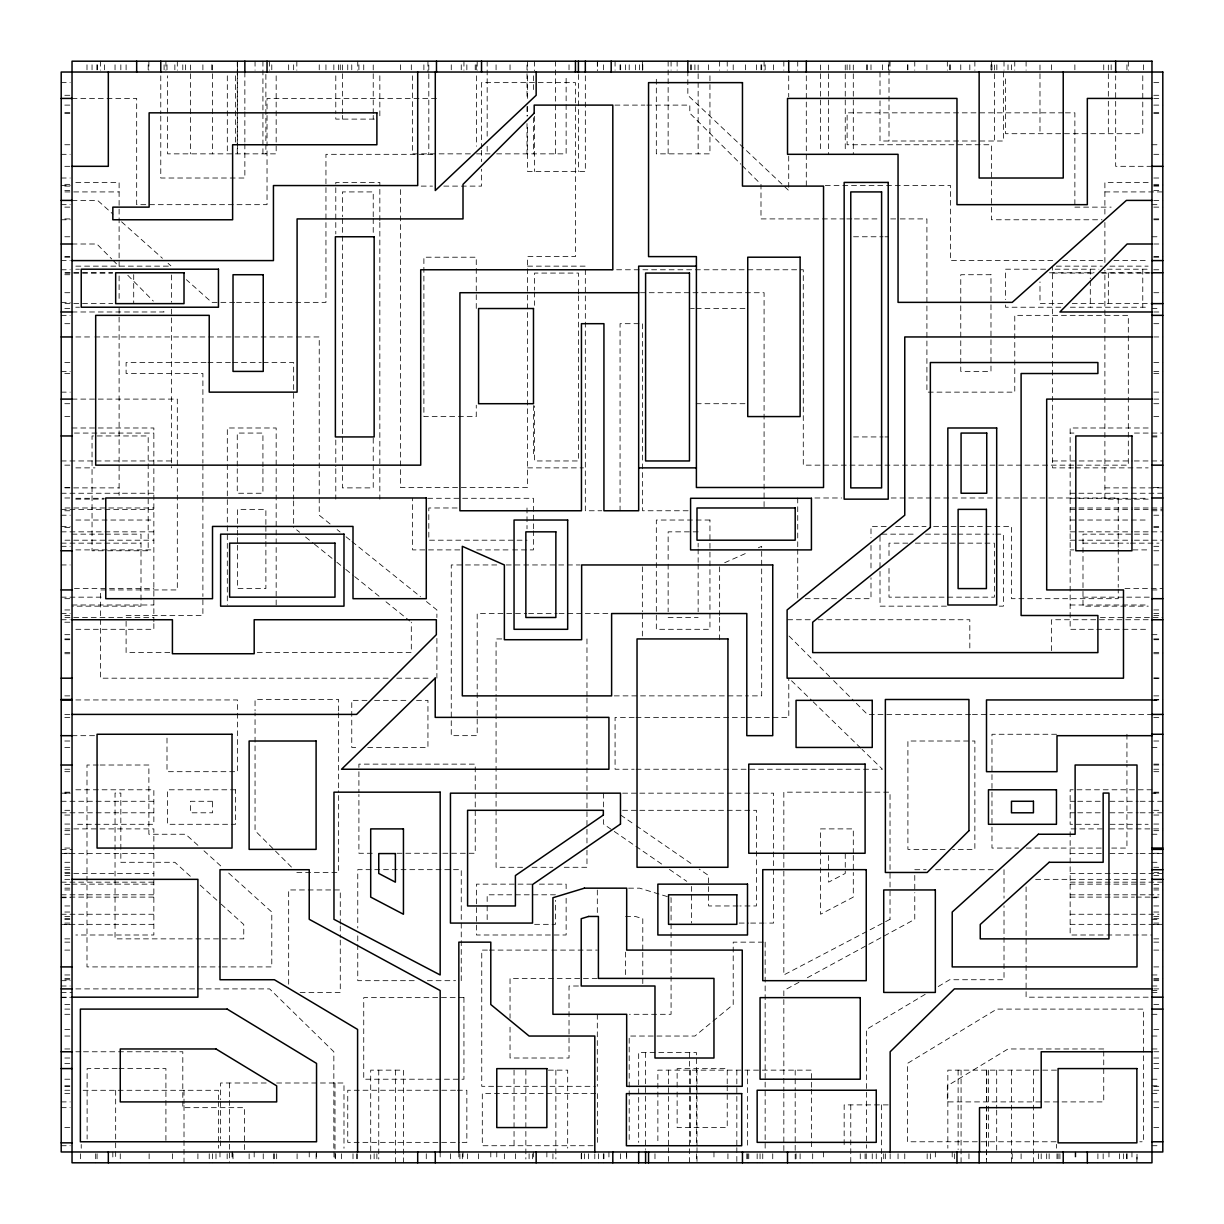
<?xml version="1.0" encoding="UTF-8"?>
<svg xmlns="http://www.w3.org/2000/svg" width="1224" height="1224" viewBox="0 0 1224 1224"><rect width="100%" height="100%" fill="white"/><g stroke="black" fill="none" stroke-linecap="round" stroke-linejoin="round"><path stroke-width="0.75" stroke-dasharray="5 3.75" d="M925.16 994.347L866.408 1029.43L866.408 1148.204M938.211 986.559L949.625 979.736L1004.017 979.736L1004.017 905.76M798.935 982.306L783.834 990.522L783.834 1091.196M807.335 977.746L914.772 919.316L914.772 892.602M724.684 562.719L748.231 552.284M758.329 547.801L761.68 546.317L761.68 695.875L750.343 695.875M61.2 82.635L70.227 82.635M1153.773 82.635L1159.189 82.635M64.811 95.288L70.227 95.288M1153.773 95.288L1159.189 95.288M72.032 98.425L136.675 98.425L136.675 204.668L267.031 204.668L267.031 147.752M436.478 98.425L267.031 98.425L267.031 113.603M1153.773 98.425L1159.189 98.425M64.811 105.111L70.227 105.111M614.922 105.111L644.88 105.111M646.746 105.111L689.816 105.111L689.816 113.174L740.841 164.215M1153.773 105.111L1162.8 105.111M64.811 112.838L72.032 112.838M1063.472 112.838L847.115 112.838L847.115 144.753L991.379 144.753L991.379 219.769L1102.028 219.769M1065.37 112.838L1074.871 112.838L1074.871 205.234M1153.773 112.838L1159.189 112.838M64.811 113.174L70.227 113.174M1153.773 113.174L1159.189 113.174M374.33 119.11L335.789 119.11L335.789 115.347M64.811 144.753L70.227 144.753M1151.968 144.753L1159.189 144.753M470.353 153.857L412.58 153.857L412.58 75.827M476.503 153.857L489.998 153.857M496.653 153.857L566.131 153.857L566.131 75.827M61.2 154.316L70.227 154.316M432.669 154.316L325.951 154.316L325.951 302.359L266.954 302.359M1153.773 154.316L1162.8 154.316M64.811 166.311L72.032 166.311M1151.968 166.311L1115.676 166.311L1115.676 75.796M61.2 178.016L70.227 178.016M1153.773 178.016L1159.189 178.016M75.796 182.422L119.11 182.422L119.11 266.388M1148.204 182.422L1104.889 182.422L1104.889 214.858M64.811 184.35L72.032 184.35M1153.773 184.35L1162.8 184.35M61.2 185.558L70.227 185.558M825.282 185.558L950.558 185.558L950.558 260.59L1055.073 260.59M1153.773 185.558L1162.8 185.558M64.811 186.109L70.227 186.109M421.209 186.109L432.516 186.109M443.822 186.109L481.537 186.109L481.537 169.187M1153.773 186.109L1159.189 186.109M64.811 190.516L70.227 190.516M1153.773 190.516L1159.189 190.516M64.933 191.923L119.11 191.923M1104.889 191.923L1162.8 191.923M72.032 200.399L97.599 200.399L113.098 214.246M1153.773 200.399L1162.8 200.399M61.2 204.668L70.227 204.668M1151.968 204.668L1159.189 204.668M64.811 207.131L72.032 207.131M1074.871 207.131L1111.162 207.131M1153.773 207.131L1162.8 207.131M64.811 218.912L70.227 218.912M844.897 218.912L760.991 218.912L760.991 184.35M846.809 218.912L852.531 218.912M854.429 218.912L879.23 218.912M890.674 218.912L898.294 218.912M900.206 218.912L926.905 218.912L926.905 392.139L1014.773 392.139L1014.773 315.348L1128.314 315.348L1128.314 465.151L803.281 465.151L803.281 269.77L611.189 269.77M1153.773 218.912L1159.189 218.912M61.2 219.769L70.227 219.769M1153.773 219.769L1159.189 219.769M64.811 236.768L72.032 236.768M853.556 236.768L883.085 236.768M884.937 236.768L888.624 236.768M1151.968 236.768L1159.189 236.768M72.032 244.004L96.88 244.004L111.675 258.952M1153.773 244.004L1162.8 244.004M64.811 256.612L70.227 256.612M1153.773 256.612L1162.8 256.612M64.811 257.208L72.032 257.208M1153.773 257.208L1159.189 257.208M61.2 260.59L70.227 260.59M1062.661 260.59L1106.374 260.59M1113.978 260.59L1148.173 260.59M75.857 266.143L171.482 266.143M527.605 266.143L585.332 266.143L585.332 510.76L601.78 510.76M1056.343 266.143L1102.243 266.143M1109.893 266.143L1148.143 266.143M75.766 269.203L79.499 269.203M1045.571 269.203L1005.547 269.203L1005.547 299.62M1055.103 269.203L1098.938 269.203M1107.108 269.203L1148.234 269.203M61.2 269.77L70.227 269.77M1153.773 269.77L1159.189 269.77M65.01 272.784L112.715 272.784M1049.473 272.784L1094.103 272.784M1100.743 272.784L1149.443 272.784M65.01 273.074L112.531 273.074M1052.518 273.074L1094.348 273.074M1101.952 273.074L1149.489 273.074M64.811 274.727L70.227 274.727M64.811 292.72L70.227 292.72M640.473 292.72L764.082 292.72L764.082 506.966M1153.773 292.72L1162.8 292.72M61.2 302.359L70.227 302.359M234.61 302.359L211.767 302.359L186.4 279.699M236.507 302.359L265.057 302.359M65.01 303.628L112.715 303.628M1062.769 303.628L1039.987 303.628L1039.987 281.857M1072.255 303.628L1149.443 303.628M75.766 307.224L79.499 307.224M1060.826 307.224L1005.547 307.224L1005.547 301.517M1070.342 307.224L1148.234 307.224M64.811 308.524L72.032 308.524M690.52 308.524L694.314 308.524M696.211 308.524L745.416 308.524M1151.968 308.524L1159.189 308.524M72.032 311.982L164.093 311.982L161.4 309.259M1153.773 311.982L1162.8 311.982M61.2 315.348L70.227 315.348M64.811 323.687L72.032 323.687M1153.773 323.687L1159.189 323.687M75.827 336.952L92.948 336.952M94.845 336.952L294.51 336.952M296.422 336.952L319.235 336.952L319.235 515.212L331.153 524.805M1153.773 336.952L1162.8 336.952M64.811 362.534L70.227 362.534M206.076 362.534L126.103 362.534L126.103 373.519L202.893 373.519L202.893 463.085M207.973 362.534L230.816 362.534M232.728 362.534L261.293 362.534M263.191 362.534L293.653 362.534L293.653 466.788M1153.773 362.534L1162.8 362.534M61.2 371.408L70.227 371.408M1153.773 371.408L1162.8 371.408M64.811 373.519L72.032 373.519M1153.773 373.519L1159.189 373.519M61.2 392.139L70.227 392.139M1153.773 392.139L1162.8 392.139M72.032 399.101L177.312 399.101L177.312 589.937L100.521 589.937L100.521 678.188L389.11 678.188M1153.773 399.101L1159.189 399.101M64.811 403.706L70.227 403.706M696.211 403.706L745.416 403.706M1153.773 403.706L1159.189 403.706M64.811 416.573L72.032 416.573M1153.773 416.573L1159.189 416.573M72.032 427.987L153.857 427.987L153.857 621.761M1148.173 427.987L1070.143 427.987L1070.143 629.304L1094.883 629.304M74.434 433.067L153.857 433.067M1070.143 433.067L1073.938 433.067M1134.434 433.067L1162.8 433.067M1151.968 435.958L1159.189 435.958M853.556 436.937L883.085 436.937M884.937 436.937L888.624 436.937M1151.968 436.937L1159.189 436.937M61.2 460.958L171.482 460.958M1052.518 460.958L1077.242 460.958M1079.14 460.958L1132.384 460.958M1134.281 460.958L1162.8 460.958M64.811 465.151L70.227 465.151M75.857 467.874L94.982 467.874M527.605 467.874L583.466 467.874M1073.555 467.874L1052.518 467.874L1052.518 266.143M1075.468 467.874L1148.143 467.874M64.811 487.489L70.227 487.489M1153.773 487.489L1162.8 487.489M64.933 487.886L119.11 487.886M1104.889 487.886L1162.8 487.886M61.2 493.241L153.857 493.241M1070.143 493.241L1162.8 493.241M64.811 497.984L70.227 497.984M814.893 497.984L841.607 497.984M891.21 497.984L1118.231 497.984L1118.231 547.388M75.827 498.29L104.377 498.29M427.681 498.29L533.419 498.29L533.419 528.875M1070.143 498.29L1148.173 498.29M75.796 499.147L104.04 499.147M1148.204 499.147L1104.889 499.147L1104.889 270.183M64.979 507.975L153.857 507.975M457.133 507.975L428.813 507.975L428.813 540.197L527.009 540.197M1070.143 507.975L1132.552 507.975M1134.434 507.975L1162.8 507.975M61.2 509.368L153.857 509.368M1070.143 509.368L1132.552 509.368M1134.434 509.368L1162.8 509.368M64.811 510.76L70.227 510.76M688.133 510.76L642.554 510.76L642.554 323.687L620.063 323.687L620.063 510.76M1151.968 510.76L1162.8 510.76M61.2 515.212L70.227 515.212M1153.773 515.212L1162.8 515.212M75.827 520.032L153.857 520.032M1070.143 520.032L1148.173 520.032M61.2 526.427L70.227 526.427M886.176 526.427L870.998 526.427L870.998 537.841M895.677 526.427L926.048 526.427M933.652 526.427L1011.483 526.427L1011.483 598.689L1118.231 598.689L1118.231 589.188M1153.773 526.427L1159.189 526.427M64.811 527.452L70.227 527.452M1153.773 527.452L1159.189 527.452M61.2 531.843L153.857 531.843M698.139 531.843L668.136 531.843L668.136 562.29M1070.143 531.843L1132.552 531.843M1134.434 531.843L1162.8 531.843M72.032 534.154L103.719 534.154M105.585 534.154L141.005 534.154L141.005 606.155L72.032 606.155M881.907 534.154L916.072 534.154M925.558 534.154L955.929 534.154M957.826 534.154L993.888 534.154M995.785 534.154L1003.374 534.154L1003.374 606.155L997.682 606.155M1148.25 534.154L1082.995 534.154L1082.995 606.155L1148.25 606.155M64.979 540.197L153.857 540.197M1070.143 540.197L1132.552 540.197M1134.434 540.197L1162.8 540.197M61.2 543.15L141.005 543.15M907.826 543.15L889.006 543.15L889.006 556.186M915.353 543.15L983.086 543.15M984.968 543.15L994.378 543.15L994.378 597.159L889.006 597.159L889.006 565.503M1082.995 543.15L1128.589 543.15M1130.502 543.15L1159.006 543.15M61.2 546.317L70.227 546.317M1153.773 546.317L1159.189 546.317M75.827 549.897L153.857 549.897M459.78 549.897L412.58 549.897L412.58 498.29M476.779 549.897L510.76 549.897M512.657 549.897L533.419 549.897L533.419 530.788M1070.143 549.897L1073.953 549.897M1132.95 549.897L1148.173 549.897M103.26 550.769L92.045 550.769L92.045 435.958L148.18 435.958L148.18 550.769L105.142 550.769M1153.773 550.769L1159.189 550.769M61.2 564.952L70.227 564.952M496.745 564.952L451.258 564.952L451.258 735.655L477.192 735.655L477.192 613.545L526.702 613.545M506.231 564.952L580.161 564.952M1153.773 564.952L1159.189 564.952M74.434 588.576L153.857 588.576M1124.978 588.576L1162.8 588.576M1151.968 589.937L1159.189 589.937M61.2 597.159L104.912 597.159M1082.995 597.159L1149.504 597.159M64.811 598.689L70.227 598.689M805.239 598.689L837.185 598.689M846.58 598.689L870.998 598.689L870.998 577.774M72.032 604.993L153.857 604.993M1070.143 604.993L1148.173 604.993M946.427 606.155L880.01 606.155L880.01 534.154M64.811 609.95L70.227 609.95M1153.773 609.95L1159.189 609.95M61.2 613.545L70.227 613.545M528.6 613.545L557.165 613.545M559.062 613.545L608.573 613.545M1153.773 613.545L1162.8 613.545M64.811 615.504L72.032 615.504M126.103 615.504L202.893 615.504L202.893 598.368M1153.773 615.504L1159.189 615.504M64.979 617.493L153.857 617.493M668.136 617.493L698.139 617.493M1100.407 617.493L1124.978 617.493M1126.876 617.493L1162.8 617.493M61.2 619.742L70.227 619.742M787.659 619.742L810.426 619.742M818.03 619.742L969.821 619.742L969.821 649.959M1148.188 619.742L1051.584 619.742L1051.584 653.738M64.811 622.205L70.227 622.205M75.827 629.304L153.857 629.304L153.857 623.643M1096.796 629.304L1148.173 629.304M64.811 634.675L70.227 634.675M1151.968 634.675L1159.189 634.675M64.811 638.928L72.032 638.928M501.763 638.928L496.072 638.928L496.072 696.012M1153.773 638.928L1159.189 638.928M64.811 639.724L70.227 639.724M1153.773 639.724L1159.189 639.724M64.811 652.606L72.032 652.606M169.83 652.606L126.103 652.606L126.103 619.222M257.3 652.606L411.31 652.606L411.31 622.205M1153.773 652.606L1162.8 652.606M64.811 653.738L72.032 653.738M1153.773 653.738L1162.8 653.738M396.76 678.188L431.154 678.188M64.811 695.875L70.227 695.875M614.28 695.875L748.461 695.875M1153.773 695.875L1159.189 695.875M1153.773 699.501L1162.8 699.501M75.827 699.944L237.502 699.944L237.502 771.686L167 771.686L167 735.685M1153.773 699.944L1159.189 699.944M367.001 700.357L351.762 700.357L351.762 747.436L359.382 747.436M374.62 700.357L408.892 700.357M416.512 700.357L427.941 700.357L427.941 747.436L367.001 747.436M1151.968 700.357L1159.189 700.357M64.811 714.403L72.032 714.403M970.525 714.403L867.403 714.403L855.239 702.239M972.437 714.403L1151.968 714.403M64.811 717.371L70.227 717.371M634.17 717.371L615.075 717.371L615.075 769.238L634.17 769.238M636.067 717.371L744.881 717.371M746.793 717.371L788.791 717.371L788.791 678.096M1153.773 717.371L1159.189 717.371M1056.603 734.262L991.976 734.262L991.976 848.064L1018.597 848.064M72.032 735.685L94.814 735.685M64.811 741.01L70.227 741.01M1153.773 741.01L1159.189 741.01M64.811 747.436L70.227 747.436M1151.968 747.436L1159.189 747.436M1153.773 764.128L1162.8 764.128M98.241 765.015L86.996 765.015L86.996 966.914L199.405 966.914M100.123 765.015L148.884 765.015L148.884 834.248L185.635 834.248L198.349 845.723M1153.773 765.015L1162.8 765.015M64.811 769.238L72.032 769.238M636.082 769.238L882.458 769.238L862.094 749.425M1153.773 769.238L1159.189 769.238M64.811 771.686L70.227 771.686M1153.773 771.686L1159.189 771.686M75.827 789.786L153.857 789.786L153.857 824.288L75.827 824.288M1151.968 789.786L1070.143 789.786L1070.143 824.288L1102.503 824.288M64.811 792.173L72.032 792.173M1153.773 792.173L1159.189 792.173M64.811 793.06L72.032 793.06M1153.773 793.06L1159.189 793.06L1151.968 793.167M61.2 793.167L70.227 793.167M622.634 793.167L637.918 793.167M639.815 793.167L773.553 793.167L773.553 923.08L765.903 923.08M61.2 801.276L153.857 801.276M1070.143 801.276L1075.82 801.276M1077.717 801.276L1102.289 801.276M1109.862 801.276L1138.213 801.276M1140.11 801.276L1162.8 801.276M64.811 810.303L70.227 810.303M622.572 810.303L637.872 810.303M639.785 810.303L756.417 810.303L756.417 905.959L739.862 905.959M1153.773 810.303L1162.8 810.303M61.2 812.797L153.857 812.797M1070.143 812.797L1075.82 812.797M1077.717 812.797L1102.289 812.797M1109.862 812.797L1138.213 812.797M1140.11 812.797L1162.8 812.797M64.811 815.046L70.227 815.046M1153.773 815.046L1159.189 815.046M64.811 824.058L72.032 824.058M1153.773 824.058L1159.189 824.058M1110.107 824.288L1148.173 824.288M64.979 828.893L153.857 828.893L153.857 934.998L75.827 934.998M1102.289 828.893L1070.143 828.893L1070.143 934.998L1151.968 934.998M1109.862 828.893L1162.8 828.893M64.811 830.668L70.227 830.668M1153.773 830.668L1162.8 830.668M64.811 834.248L70.227 834.248M1151.968 834.248L1159.189 834.248M64.811 848.064L70.227 848.064M1026.186 848.064L1102.227 848.064M1111.729 848.064L1126.937 848.064L1126.937 764.602M61.2 849.38L72.032 849.38M945.112 849.38L907.902 849.38L907.902 741.01L974.87 741.01L974.87 849.38L952.547 849.38M64.811 853.266L70.227 853.266M372.264 853.266L358.907 853.266L358.907 794.468M397.05 853.266L440.915 853.266M442.813 853.266L475.233 853.266L475.233 764.128L358.907 764.128L358.907 769.819M1153.773 853.266L1162.8 853.266M61.2 853.572L153.857 853.572M1070.143 853.572L1102.289 853.572M1109.862 853.572L1138.213 853.572M1140.11 853.572L1162.8 853.572M64.811 862.293L72.032 862.293M1151.968 862.293L1159.189 862.293M64.811 867.281L72.032 867.281M522.587 867.281L496.072 867.281L496.072 697.925M532.058 867.281L552.881 867.281M564.249 867.281L586.969 867.281L586.969 850.16M1153.773 867.281L1159.189 867.281M64.811 869.713L72.032 869.713M914.772 869.713L926.155 869.713M935.656 869.713L994.515 869.713M64.811 872.467L70.227 872.467M296.835 872.467L338.635 872.467L338.635 790.735M1153.773 872.467L1162.8 872.467M64.979 873.446L153.857 873.446M1070.143 873.446L1138.213 873.446M1140.11 873.446L1162.8 873.446M64.811 875.558L70.227 875.558M1153.773 875.558L1159.189 875.558M64.811 879.352L72.032 879.352M1035.626 879.352L1148.158 879.352M61.2 882.167L153.857 882.167M1070.143 882.167L1138.213 882.167M1140.11 882.167L1162.8 882.167M72.032 884.141L153.857 884.141M531.797 884.141L476.503 884.141L476.503 934.998L566.131 934.998L566.131 897.314M539.432 884.141L566.131 884.141L566.131 889.787M1070.143 884.141L1148.173 884.141M64.811 884.569L72.032 884.569M1153.773 884.569L1162.8 884.569M64.811 888.165L70.227 888.165M628.57 888.165L639.601 888.165L671.073 897.727L671.073 1014.298L629.473 1014.298M1153.773 888.165L1159.189 888.165M64.811 889.955L70.227 889.955M1153.773 889.955L1162.8 889.955M61.2 894.805L153.857 894.805M555.466 894.805L487.167 894.805L487.167 904.031M1070.143 894.805L1159.021 894.805M61.2 897.1L153.857 897.1M1070.143 897.1L1134.434 897.1M1136.331 897.1L1159.021 897.1M61.2 897.727L70.227 897.727M1151.968 897.727L1159.189 897.727M64.811 905.959L70.227 905.959M738.026 905.959L708.604 905.959L708.604 875.558L699.179 869.071M1153.773 905.959L1159.189 905.959M64.811 912.033L70.227 912.033M1153.773 912.033L1159.189 912.033M61.2 914.251L153.857 914.251M1070.143 914.251L1138.213 914.251M1140.11 914.251L1159.021 914.251M64.811 916.455L72.032 916.455M625.602 916.455L635.394 916.455L642.784 918.704L642.784 950.482M1153.773 916.455L1159.189 916.455M64.811 918.704L70.227 918.704M1153.773 918.704L1159.189 918.704M64.811 919.316L70.227 919.316M1151.968 919.316L1159.189 919.316M64.811 923.08L70.227 923.08M739.189 923.08L748.736 923.08M750.633 923.08L764.006 923.08M1153.773 923.08L1159.189 923.08M61.2 924.334L153.857 924.334M534.597 924.334L555.466 924.334L555.466 900.329M1070.143 924.334L1162.8 924.334M64.811 924.487L70.227 924.487M1153.773 924.487L1159.189 924.487M64.811 938.869L72.032 938.869M1153.773 938.869L1159.189 938.869M64.811 942.143L72.032 942.143M763.286 942.143L733.207 942.143L733.207 1004.521L694.911 1036.04L629.197 1036.04L629.197 1142.466M1153.773 942.143L1159.189 942.143M64.811 950.099L72.032 950.099M487.427 950.099L481.751 950.099L481.751 1086.315L548.046 1086.315M489.325 950.099L549.943 950.099M551.84 950.099L597.312 950.099M1153.773 950.099L1162.8 950.099M201.302 966.914L220.351 966.914M222.263 966.914L271.789 966.914L271.789 912.033L228.016 872.498M1153.773 966.914L1162.8 966.914M64.811 974.962L72.032 974.962M1151.968 974.962L1159.189 974.962M64.811 978.389L70.227 978.389M597.19 978.389L510.041 978.389L510.041 1018.2M1153.773 978.389L1162.8 978.389M64.811 979.736L70.227 979.736M1153.773 979.736L1159.189 979.736M61.2 980.684L70.227 980.684M414.202 980.684L357.76 980.684L357.76 935.534M427.375 980.684L455.603 980.684M1153.773 980.684L1159.189 980.684M61.2 986.009L70.227 986.009M578.478 986.009L569.022 986.009L569.022 1058.01L510.041 1058.01L510.041 1025.789M1151.968 986.009L1159.189 986.009M75.842 988.9L195.58 988.9M197.477 988.9L269.617 988.9L333.846 1051.768L333.846 1148.188M1153.773 988.9L1159.189 988.9M1151.968 990.522L1159.189 990.522M61.2 992.434L72.032 992.434M300.14 992.434L340.272 992.434L340.272 939.298M1151.968 992.434L1159.189 992.434M61.2 997.178L70.227 997.178M1148.158 997.178L1026.094 997.178L1026.094 886.956M61.2 997.636L70.227 997.636M64.811 1004.521L70.227 1004.521M1153.773 1004.521L1159.189 1004.521M64.811 1009.096L70.227 1009.096M64.811 1014.298L70.227 1014.298M1151.968 1014.298L1159.189 1014.298M64.811 1029.43L70.227 1029.43M1153.773 1029.43L1159.189 1029.43M64.811 1036.04L72.032 1036.04M1151.968 1036.04L1159.189 1036.04M64.811 1048.968L70.227 1048.968M1103.742 1048.968L1008.01 1048.968L947.33 1085.841L947.33 1101.906L1103.742 1101.906L1103.742 1050.865M1151.968 1048.968L1159.189 1048.968M75.842 1051.768L81.58 1051.768M83.492 1051.768L182.804 1051.768L182.804 1107.659L244.494 1107.659L244.494 1142.742M1153.773 1051.768L1159.189 1051.768M64.811 1058.01L70.227 1058.01M1153.773 1058.01L1159.189 1058.01M64.811 1063.411L70.227 1063.411M1153.773 1063.411L1159.189 1063.411M117.137 1068.583L87.118 1068.583L87.118 1139.039M119.003 1068.583L165.913 1068.583L165.913 1142.849M1153.773 1068.583L1159.189 1068.644M548.367 1070.143L567.676 1070.143L567.676 1148.173M1056.45 1070.143L947.835 1070.143L947.835 1148.173M64.811 1079.216L70.227 1079.216M1151.968 1079.216L1159.189 1079.216M266.174 1082.995L220.626 1082.995L220.626 1099.764M276.67 1082.995L343.99 1082.995L343.99 1148.25M64.811 1085.841L70.227 1085.841M1151.968 1085.841L1159.189 1085.841M64.811 1086.315L70.227 1086.315M549.943 1086.315L595.415 1086.315M1153.773 1086.315L1159.189 1086.315M64.811 1090.247L70.227 1090.247M83.14 1090.293L218.453 1090.293L218.453 1099.642M455.512 1090.247L347.754 1090.247L347.754 1142.359L459.291 1142.359M457.394 1090.247L466.849 1090.247L466.849 1142.359L461.173 1142.359M1153.773 1090.247L1159.189 1090.247M64.811 1093.613L70.227 1093.613M595.721 1093.613L482.302 1093.613L482.302 1145.725L595.721 1145.725M1151.968 1093.613L1159.189 1093.613M61.2 1101.906L70.227 1101.906M1153.773 1101.906L1159.189 1101.906M888.211 1104.889L844.162 1104.889L844.162 1148.204M61.2 1107.659L70.227 1107.659M1153.773 1107.659L1159.189 1107.659M64.811 1127.564L70.227 1127.564M1153.773 1127.564L1159.189 1127.564M1056.021 1141.778L907.458 1141.778L907.458 1063.411L996.841 1009.096L1143.629 1009.096L1143.629 1141.778L1139.819 1141.778M61.2 1145.725L70.227 1145.725M1151.968 1145.725L1159.189 1145.725M620.66 815.046L634.797 824.777M636.358 825.848L692.891 864.756M661.633 864.037L603.524 824.058L603.524 818.596M669.482 869.438L686.756 881.326M337.105 529.594L340.088 531.996M346.04 536.801L350.508 540.396M351.992 541.589L420.505 596.761M426.457 601.565L436.892 609.95L436.892 617.539M296.636 529.854L299.62 532.256M305.572 537.045L313.023 543.043M314.507 544.236L335.361 561.036M336.845 562.229L344.296 568.227M345.78 569.435L353.231 575.433M354.715 576.626L380.037 597.021M385.988 601.81L409.826 620.996M121.559 221.789L162.44 258.295M168.07 263.328L170.886 265.853M203.995 850.833L222.37 867.403M190.332 876.262L174.864 862.293L120.839 862.293L120.839 851.062M200.17 885.136L219.846 902.914M221.253 904.184L243.76 924.487L243.76 938.869L115.041 938.869L115.041 878.266M791.515 680.743L811.864 700.556M813.226 701.872L860.732 748.109M742.188 165.546L759.645 183.003M789.021 636.021L832.259 679.274M833.605 680.62L853.878 700.893M291.45 867.066L255.051 830.668L255.051 712.796M113.021 260.314L118.391 265.761M127.801 275.278L153.337 301.104M1143.629 64.811L1143.629 72.032M1142.772 75.766L1142.772 133.707L1005.547 133.707L1005.547 75.766M1142.772 269.203L1142.772 307.224M1137.004 1159.189L1137.004 1153.773L1136.882 1162.8M1131.955 1151.968L1131.955 1159.189M1128.314 61.2L1128.314 70.227M1127.12 1153.773L1127.12 1159.189M1126.937 64.811L1126.937 72.032M1126.937 734.262L1126.937 762.705M1126.401 1153.773L1126.401 1159.189M1123.479 1153.773L1123.479 1159.189M1119.547 1153.773L1119.547 1159.189M1118.231 549.285L1118.231 587.291M1111.162 64.811L1111.162 70.227M1108.959 1151.968L1108.959 1159.189M1108.332 65.01L1108.332 99.358M1108.332 101.271L1108.332 133.707M1108.332 272.784L1108.332 303.628M1104.889 222.477L1104.889 262.563M1103.742 64.811L1103.742 70.227M1103.161 1153.773L1103.161 1159.189M1097.897 1153.773L1097.897 1162.8M1090.293 269.203L1090.293 278.705M1090.293 280.602L1090.293 307.224M1075.82 1151.968L1075.82 1159.189M1075.116 1151.968L1075.116 1159.189M1074.871 64.811L1074.871 72.032M1059.908 1153.773L1059.908 1162.8M1058.087 1153.773L1058.087 1162.8M1057.001 1153.773L1057.001 1162.8M1056.45 1144.364L1056.45 1148.173M1051.584 64.811L1051.584 70.227M1049.136 1153.773L1049.136 1159.189M1046.688 1153.773L1046.688 1159.189M1041.196 1153.773L1041.196 1159.189M1039.987 65.01L1039.987 133.707M1038.365 1153.773L1038.365 1159.189M1033.438 1070.143L1033.438 1162.8M1026.094 61.2L1026.094 70.227M1021.107 1153.773L1021.107 1159.189M1014.773 61.2L1014.773 70.227M1012.233 1153.773L1012.233 1159.189M1011.483 64.811L1011.483 70.227M1011.468 1070.143L1011.468 1162.8M1008.01 64.811L1008.01 70.227M1004.017 61.2L1004.017 70.227M1004.017 869.713L1004.017 898.171M1003.374 72.032L1003.374 141.005L880.01 141.005L880.01 98.134M996.841 64.811L996.841 72.032M996.688 1070.143L996.688 1108.21M996.688 1110.107L996.688 1151.968M994.378 64.994L994.378 141.005M991.976 64.811L991.976 70.227M991.379 61.2L991.379 70.227M990.981 64.811L990.981 70.227M988.472 1070.143L988.472 1104.4M988.472 1106.297L988.472 1148.173M986.743 1070.143L986.743 1104.186M986.743 1106.068L986.498 1162.8M986.406 1070.143L986.406 1104.186M986.406 1106.068L986.406 1159.021M974.87 61.2L974.87 70.227M969.821 64.811L969.821 72.032M968.949 1153.773L968.949 1162.8M961.069 1070.143L961.069 1162.8M960.764 64.811L960.764 70.227M958.117 1070.143L958.117 1149.566M954.383 1153.773L954.383 1159.189M952.211 1151.968L952.211 1159.189M950.558 64.811L950.558 70.227M949.625 64.811L949.625 70.227M947.33 61.2L947.33 70.227M935.335 1151.968L935.335 1159.189M930.347 1153.773L930.347 1159.189M927.165 1153.773L927.165 1159.189M926.905 64.811L926.905 70.227M914.772 61.2L914.772 70.227M914.772 875.435L914.772 890.705M907.902 64.811L907.902 70.227M907.458 64.811L907.458 70.227M904.766 1153.773L904.766 1162.8M898.049 1153.773L898.049 1159.189M890.154 1153.773L890.154 1159.189M890.032 61.2L890.032 70.227M889.006 61.2L889.006 141.005M888.624 64.811L888.624 72.032M885.365 1153.773L885.365 1159.189M883.728 1153.773L883.728 1159.189M882.458 64.811L882.458 70.227M881.601 1104.889L881.601 1162.8M880.01 72.032L880.01 96.268M876.246 1153.773L876.246 1162.8M872.238 1153.773L872.238 1162.8M870.998 64.811L870.998 70.227M870.998 545.445L870.998 570.17M867.403 64.811L867.403 70.227M866.408 64.811L866.408 72.032M866.24 1153.773L866.24 1162.8M865.093 1153.773L865.093 1159.189M860.258 1153.773L860.258 1162.8M853.296 64.979L853.296 153.857M853.296 853.526L853.296 828.893L820.554 828.893L820.554 914.251L853.296 897.1L853.296 872.467M853.296 855.423L853.296 870.57M850.772 1104.889L850.772 1162.8M849.854 64.811L849.854 70.227M847.115 64.811L847.115 72.032M845.249 64.979L845.249 151.96M845.249 853.572L845.249 873.446L828.617 882.167L828.617 872.636M828.617 64.979L828.617 153.857M828.617 855.484L828.617 870.723M823.538 1151.968L823.538 1159.189M820.554 64.979L820.554 151.96M812.69 1153.773L812.69 1162.8M811.42 1087.279L811.42 1070.143L657.869 1070.143L657.869 1142.466M811.42 1089.176L811.42 1148.173M806.295 75.811L806.295 185.558M800.114 1153.773L800.114 1162.8M797.727 61.2L797.727 70.227M797.727 497.984L797.727 547.388M797.727 549.285L797.727 598.689M796.059 1153.773L796.059 1159.189M795.187 1070.143L795.187 1090.951M795.187 1092.833L795.187 1162.8M788.715 75.842L788.715 96.864M788.715 156.121L788.715 190.516L687.842 95.288L687.842 72.032M783.834 61.2L783.834 70.227M783.834 1093.093L783.834 1151.968M773.553 64.811L773.553 70.227M772.742 1153.773L772.742 1159.189M765.153 64.811L765.153 72.032M765.153 942.143L765.153 1148.158M764.082 61.2L764.082 70.227M762.751 1153.773L762.751 1162.8M761.68 64.811L761.68 70.227M760.991 64.811L760.991 72.032M760.058 1153.773L760.058 1162.8M757.151 1153.773L757.151 1162.8M756.417 64.811L756.417 72.032M748.767 1153.773L748.767 1162.8M747.742 1153.773L747.742 1162.8M747.497 1070.143L747.497 1148.173M746.808 1153.773L746.808 1159.189M745.416 64.811L745.416 70.227M736.833 1070.143L736.833 1145.786M736.833 1147.668L736.833 1162.8M733.207 64.811L733.207 72.032M727.928 1153.773L727.928 1159.189M727.224 61.2L727.224 70.227M727.224 1083.852L727.224 1068.644L677.132 1068.644L677.132 1087.646M727.224 1085.749L727.224 1127.564L677.132 1127.564L677.132 1089.544M719.636 61.2L719.636 70.227M719.636 566.819L719.636 615.427M719.636 617.294L719.636 639.724M713.959 1151.968L713.959 1159.189M709.951 75.827L709.951 153.857L656.324 153.857L656.324 75.827M708.604 64.811L708.604 70.227M698.139 64.979L698.139 153.857M698.139 543.272L698.139 547.067M698.139 548.979L698.139 562.29M698.139 564.203L698.139 611.786M696.991 1070.143L696.991 1145.786M696.991 1147.668L696.991 1162.8M696.395 1142.405L696.395 1052.518L638.668 1052.518L638.668 1142.405M696.395 1153.773L696.395 1159.189M694.911 64.811L694.911 70.227M691.468 64.811L691.468 72.032M691.468 886.406L691.468 923.08M690.52 64.811L690.52 70.227M690.581 1070.143L690.581 1142.466M689.464 1052.518L689.464 1094.348M689.464 1096.26L689.464 1162.8M677.132 61.2L677.132 70.227M671.073 61.2L671.073 70.227M668.534 1070.143L668.534 1145.786M668.534 1147.668L668.534 1162.8M668.136 61.2L668.136 153.857M668.136 564.203L668.136 611.786M654.978 1153.773L654.978 1159.189M645.599 1052.518L645.599 1094.348M645.599 1096.26L645.599 1149.489M642.784 64.811L642.784 70.227M642.784 952.364L642.784 986.009M642.554 64.811L642.554 72.032M642.355 61.2L642.355 70.227M642.355 566.819L642.355 611.679M642.355 613.561L642.355 635.99M639.601 64.811L639.601 70.227M635.394 64.811L635.394 70.227M629.197 64.811L629.197 70.227M626.688 1153.773L626.688 1159.189M626.397 1151.968L626.397 1159.189M625.602 64.811L625.602 70.227M625.602 952.119L625.602 976.523M620.66 64.811L620.66 70.227M620.476 1153.773L620.476 1159.189M620.063 64.811L620.063 72.032M615.075 61.2L615.075 70.227M608.925 1151.968L608.925 1159.189M603.937 1153.773L603.937 1159.189M603.524 64.811L603.524 72.032M603.524 793.167L603.524 807.702M603.34 1153.773L603.34 1162.8M598.398 1153.773L598.398 1162.8M597.603 61.2L597.603 70.227M597.603 1093.613L597.603 1145.725M597.312 61.2L597.312 70.227M597.312 890.047L597.312 912.569M597.312 1014.298L597.312 1086.315M594.803 1153.773L594.803 1159.189M588.606 1153.773L588.606 1159.189M586.969 638.928L586.969 696.012M586.969 697.925L586.969 827.317M586.969 829.229L586.969 848.247M585.332 75.857L585.332 171.482L527.605 171.482L527.605 123.67M584.399 1153.773L584.399 1159.189M581.645 1153.773L581.645 1159.189M581.446 1153.773L581.446 1159.189M581.216 1153.773L581.216 1162.8M578.401 74.511L578.401 171.482M578.401 293.944L578.401 273.074L534.536 273.074L534.536 290.149M578.401 295.841L578.401 460.958L534.536 460.958L534.536 405.909M569.022 64.811L569.022 72.032M555.864 1070.143L555.864 1159.021M555.466 61.2L555.466 153.857M552.927 1153.773L552.927 1162.8M546.868 1151.968L546.868 1159.189M534.536 61.2L534.536 70.701M534.536 116.341L534.536 171.482M534.536 292.046L534.536 305.327M533.419 75.827L533.419 92.963M533.419 117.703L533.419 153.857M533.48 405.557L533.48 453.798M533.48 1151.968L533.48 1159.189M532.532 1153.773L532.532 1162.8M529.089 1153.773L529.089 1159.189M527.605 61.2L527.605 70.227M527.605 75.857L527.605 98.807M527.605 106.457L527.605 116.02M527.009 64.979L527.009 99.022M527.009 106.58L527.009 116.035M527.009 123.593L527.009 153.857M527.009 507.975L527.009 528.829M525.861 1070.143L525.861 1159.021M515.396 1153.773L515.396 1159.189M514.049 1070.143L514.049 1148.173M510.041 64.811L510.041 72.032M504.364 1153.773L504.364 1159.189M496.776 1151.968L496.776 1159.189M496.072 64.811L496.072 72.032M490.793 1151.968L490.793 1159.189M487.167 61.2L487.167 136.828M487.167 146.283L487.167 153.857M487.167 905.867L487.167 920.647M481.537 148.487L481.537 82.635L575.448 82.635L575.448 256.612L527.605 256.612L527.605 487.489L400.462 487.489L400.462 186.109M481.537 150.368L481.537 161.66M478.584 1153.773L478.584 1159.189M477.192 61.2L477.192 70.227M476.258 64.811L476.258 72.032M476.503 75.827L476.503 146.237M476.258 308.433L476.258 257.208L423.887 257.208L423.887 416.573L476.258 416.573L476.258 405.19M475.233 64.811L475.233 70.227M467.583 1153.773L467.583 1159.189M466.849 64.811L466.849 70.227M463.942 61.2L463.942 70.227M463.009 1151.968L463.009 1159.189M462.32 1153.773L462.32 1162.8M461.249 64.811L461.249 70.227M461.249 980.684L461.249 869.667L357.76 869.667L357.76 928.006M459.918 1153.773L459.918 1159.189M458.847 1151.968L458.847 1159.189M451.258 64.811L451.258 70.227M450.447 1153.773L450.447 1162.8M440.166 1151.968L440.166 1159.189M436.892 638.393L436.892 678.188M428.813 64.979L428.813 153.857M427.941 61.2L427.941 72.032M426.273 1153.773L426.273 1159.189M423.887 64.811L423.887 70.227M411.31 64.811L411.31 72.032M403.446 1162.8L403.446 1070.143L370.704 1070.143L370.704 1159.021M400.462 64.811L400.462 70.227M395.383 1070.143L395.383 1162.8M379.838 75.796L379.838 119.11M379.838 220.58L379.838 182.422L335.789 182.422L335.789 220.58M379.838 222.493L379.838 466.711M379.838 468.624L379.838 499.147M378.752 1070.143L378.752 1159.021M376.885 1153.773L376.885 1159.189M374.146 1153.773L374.146 1159.189M373.228 64.933L373.228 113.511M373.228 115.377L373.228 119.11M373.228 216.74L373.228 191.923L342.399 191.923L342.399 216.74M373.228 218.652L373.228 233.922M373.228 438.238L373.228 463.054M373.228 464.967L373.228 487.886L342.399 487.886L342.399 464.967M363.742 64.811L363.742 70.227M358.907 64.811L358.907 70.227M358.907 771.717L358.907 792.586M357.76 61.2L357.76 70.227M357.592 1153.773L357.592 1159.189M356.597 1153.773L356.597 1159.189M353.002 1153.773L353.002 1162.8M351.762 64.811L351.762 70.227M347.754 64.811L347.754 70.227M342.399 64.933L342.399 113.511M342.399 115.377L342.399 119.11M342.399 218.652L342.399 463.054M341.542 1153.773L341.542 1159.189M340.272 64.811L340.272 70.227M340.272 924.12L340.272 889.955L288.665 889.955L288.665 988.64M340.272 926.017L340.272 937.4M338.635 64.811L338.635 70.227M338.635 710.899L338.635 699.501L255.051 699.501L255.051 710.899M338.635 712.796L338.635 788.822M335.789 75.796L335.789 113.465M335.789 222.493L335.789 233.937M335.789 439.997L335.789 466.711M335.789 468.624L335.789 499.147M335.376 1153.773L335.376 1159.189M334.993 1082.995L334.993 1159.006M333.968 1151.968L333.968 1159.189M333.846 64.811L333.846 70.227M325.951 64.811L325.951 70.227M319.235 64.811L319.235 70.227M316.542 1151.968L316.542 1159.189M316.098 1153.773L316.098 1159.189M309.228 1151.968L309.228 1159.189M297.095 1153.773L297.095 1159.189M296.835 61.2L296.835 70.227M293.653 64.811L293.653 72.032M293.653 468.685L293.653 499.025M293.653 500.907L293.653 527.452M288.665 64.811L288.665 70.227M276.67 1153.773L276.67 1159.189M276.165 75.827L276.165 153.857L167.55 153.857L167.55 75.827M276.165 604.993L276.165 427.987L227.312 427.987L227.312 604.993M274.375 1153.773L274.375 1159.189M273.442 1153.773L273.442 1162.8M271.789 64.811L271.789 70.227M269.617 61.2L269.617 70.227M267.031 115.5L267.031 145.855M265.883 74.434L265.883 153.857M265.883 524.453L265.883 509.368L237.594 509.368L237.594 528.217M265.883 526.335L265.883 531.996M265.883 533.878L265.883 539.539M265.883 541.421L265.883 588.576L237.594 588.576L237.594 545.2M263.237 1153.773L263.237 1159.189M262.93 61.2L262.93 153.857M262.93 466.925L262.93 433.067L237.257 433.067L237.257 466.925M262.93 468.792L262.93 493.241L237.257 493.241L237.257 468.792M255.051 61.2L255.051 70.227M254.179 1151.968L254.179 1159.189M249.13 1153.773L249.13 1162.8M244.861 72.032L244.861 109.885M244.861 111.782L244.861 142.06M244.861 143.958L244.861 178.016L160.772 178.016L160.772 115.561M244.494 1144.593L244.494 1151.968M237.594 64.979L237.594 153.857M237.594 530.114L237.594 535.76M237.594 537.657L237.594 543.303M237.502 61.2L237.502 72.032M237.257 61.2L237.257 153.857M235.528 75.827L235.528 142.428M233.019 1153.773L233.019 1159.189M232.621 1151.968L232.621 1159.189M232.025 1151.968L232.025 1159.189M229.622 1082.995L229.622 1162.8M227.312 75.827L227.312 153.857M227.159 1153.773L227.159 1159.189M220.626 1101.631L220.626 1138.917M220.626 1140.783L220.626 1148.25M219.983 1151.968L219.983 1159.189M218.453 1101.508L218.453 1148.234M215.99 1153.773L215.99 1159.189M212.532 64.979L212.532 153.857M212.517 1153.773L212.517 1162.8M211.767 64.811L211.767 70.227M209.227 1153.773L209.227 1162.8M202.893 64.811L202.893 72.032M202.893 464.982L202.893 495.475M202.893 497.372L202.893 596.455M197.905 1153.773L197.905 1159.189M190.561 64.979L190.561 153.857M185.635 64.811L185.635 70.227M184.013 1090.293L184.013 1103.65M184.013 1105.563L184.013 1162.8M182.804 64.811L182.804 70.227M177.312 61.2L177.312 70.227M174.864 64.811L174.864 70.227M172.416 1153.773L172.416 1159.189M171.482 274.972L171.482 302.313M171.482 309.137L171.482 467.874M167 64.811L167 72.032M165.913 61.2L165.913 70.227M164.093 64.811L164.093 70.227M160.772 75.811L160.772 113.664M149.129 1153.773L149.129 1162.8M148.884 61.2L148.884 70.227M148.18 64.811L148.18 70.227M133.707 274.604L133.707 303.628M126.103 64.811L126.103 72.032M120.839 64.811L120.839 72.032M120.839 849.196L120.839 793.06L115.041 793.06L115.041 876.384M120.258 1153.773L120.258 1162.8M119.11 275.905L119.11 300.752M119.11 308.341L119.11 495.338M115.668 1090.293L115.668 1158.99M115.041 64.811L115.041 70.227M112.838 1151.968L112.838 1159.189M104.453 64.811L104.453 70.227M100.521 61.2L100.521 70.227M97.599 64.811L97.599 70.227M97.063 1153.773L97.063 1159.189M96.88 64.811L96.88 70.227M95.686 1153.773L95.686 1162.8M92.045 64.811L92.045 70.227M86.996 64.811L86.996 70.227M81.228 1144.501L81.228 1148.234M80.371 1153.773L80.371 1159.189M890.032 919.316L783.834 974.962L783.834 792.173L890.032 792.173L890.032 919.316M990.981 274.727L960.764 274.727L960.764 371.408L990.981 371.408L990.981 274.727M709.951 520.032L656.324 520.032L656.324 629.304L709.951 629.304L709.951 520.032M1159.189 678.096L1151.968 678.096L1159.189 678.188M235.528 789.786L167.55 789.786L167.55 824.288L235.528 824.288L235.528 789.786M212.532 801.276L190.561 801.276L190.561 812.797L212.532 812.797L212.532 801.276M463.942 997.636L363.742 997.636L363.742 1079.216L463.942 1079.216L463.942 997.636"/><path stroke-width="1.5" d="M61.2 98.425L72.032 98.425M1151.968 98.425L1087.325 98.425L1087.325 204.668L956.969 204.668L956.969 98.425L787.522 98.425L787.522 154.316L898.049 154.316L898.049 302.359L1012.233 302.359L1126.401 200.399L1151.968 200.399M72.032 166.311L108.324 166.311L108.324 72.032M1151.968 166.311L1162.8 166.311M61.2 200.399L72.032 200.399M61.2 244.004L72.032 244.004M1151.968 244.004L1127.12 244.004L1059.908 311.982L1151.968 311.982M72.032 260.59L273.442 260.59L273.442 185.558L417.705 185.558L417.705 72.032M1151.968 260.59L1162.8 260.59M696.395 266.143L638.668 266.143L638.668 510.76L603.937 510.76L603.937 323.687L581.446 323.687L581.446 510.76L459.918 510.76L459.918 292.72L638.668 292.72M1151.356 272.784L1162.8 272.784M1151.356 303.628L1162.8 303.628M61.2 311.982L72.032 311.982M1151.968 315.348L1162.8 315.348M61.2 336.952L72.032 336.952M1151.968 336.952L904.766 336.952L904.766 515.212L787.109 609.95L787.109 678.188L1123.479 678.188L1123.479 589.937L1046.688 589.937L1046.688 399.101L1151.968 399.101M61.2 399.101L72.032 399.101M61.2 435.958L72.032 435.958M1151.968 465.151L1162.8 465.151M638.668 467.874L696.395 467.874M1151.968 497.984L1162.8 497.984M61.2 550.769L72.032 550.769M61.2 589.937L72.032 589.937M1151.968 598.689L1162.8 598.689M72.032 619.742L172.416 619.742L172.416 653.738L254.179 653.738L254.179 619.742L436.341 619.742L436.341 634.675L356.597 714.403L72.032 714.403M1151.968 619.742L1162.8 619.742M61.2 678.188L72.032 678.188M61.2 699.501L72.032 699.501M61.2 699.944L72.032 699.944M1151.968 699.944L986.498 699.944L986.498 771.686L1057.001 771.686L1057.001 735.685L1151.968 735.685M1151.968 714.403L1162.8 714.403M1151.968 734.262L1162.8 734.262M61.2 735.685L72.032 735.685M61.2 765.015L72.032 765.015M1151.968 848.064L1162.8 848.064M1151.968 849.38L1162.8 849.38M1151.968 869.713L1162.8 869.713M72.032 879.352L197.905 879.352L197.905 997.178L72.032 997.178M1151.968 879.352L1162.8 879.352M61.2 966.914L72.032 966.914M61.2 988.9L72.032 988.9M1151.968 988.9L954.383 988.9L890.154 1051.768L890.154 1151.968M1151.968 997.178L1162.8 997.178M1151.968 1009.096L1162.8 1009.096M61.2 1051.768L72.032 1051.768M1151.968 1051.768L1041.196 1051.768L1041.196 1107.659L979.506 1107.659L979.506 1151.968M61.2 1068.583L72.032 1068.583M1151.968 1141.778L1162.8 1141.778M61.2 1142.849L72.032 1142.849M1115.676 61.2L1115.676 72.032M1087.325 1151.968L1087.325 1162.8M1063.228 72.032L1063.228 178.016L979.139 178.016L979.139 72.032M1063.228 1151.968L1063.228 1162.8M979.139 1151.968L979.139 1162.8M956.969 1151.968L956.969 1162.8M806.295 61.2L806.295 72.032M788.715 61.2L788.715 72.032M787.522 1151.968L787.522 1162.8M742.463 1151.968L742.463 1162.8M687.842 61.2L687.842 72.032M648.552 1151.968L648.552 1162.8M645.599 1151.386L645.599 1162.8M638.668 1151.968L638.668 1162.8M612.811 1151.968L612.811 1162.8M611.189 61.2L611.189 72.032M594.803 1151.968L594.803 1036.04L529.089 1036.04L490.793 1004.521L490.793 942.143L458.847 942.143L458.847 1151.968M585.332 61.2L585.332 72.032M578.401 61.2L578.401 72.614M575.448 61.2L575.448 72.032M536.158 72.032L536.158 95.288L435.285 190.516L435.285 72.032M536.158 1151.968L536.158 1162.8M481.537 61.2L481.537 72.032M440.166 1151.968L440.166 990.522L309.228 919.316L309.228 869.713L219.983 869.713L219.983 979.736L274.375 979.736L357.592 1029.43L357.592 1151.968M436.478 61.2L436.478 72.032M435.285 1151.968L435.285 1162.8M417.705 1151.968L417.705 1162.8M267.031 61.2L267.031 72.032M244.861 61.2L244.861 72.032M160.772 61.2L160.772 72.032M136.675 61.2L136.675 72.032M108.324 1151.968L108.324 1162.8M534.184 113.174L463.009 184.35L463.009 218.912L297.095 218.912L297.095 392.139L209.227 392.139L209.227 315.348L95.686 315.348L95.686 465.151L420.719 465.151L420.719 269.77L612.811 269.77L612.811 105.111L534.184 105.111L534.184 113.174M968.949 830.668L927.165 872.467L885.365 872.467L885.365 699.501L968.949 699.501L968.949 830.668M435.209 678.096L341.542 769.238L608.925 769.238L608.925 717.371L435.209 717.371L435.209 678.096M1038.365 834.248L952.211 912.033L952.211 966.914L1137.004 966.914L1137.004 765.015L1075.116 765.015L1075.116 834.248L1038.365 834.248M1049.136 862.293L980.24 924.487L980.24 938.869L1108.959 938.869L1108.959 793.06L1103.161 793.06L1103.161 862.293L1049.136 862.293M930.347 527.452L812.69 622.205L812.69 652.606L1097.897 652.606L1097.897 615.504L1021.107 615.504L1021.107 373.519L1097.897 373.519L1097.897 362.534L930.347 362.534L930.347 527.452M603.34 815.046L515.396 875.558L515.396 905.959L467.583 905.959L467.583 810.303L603.34 810.303L603.34 815.046M620.476 824.058L532.532 884.569L532.532 923.08L450.447 923.08L450.447 793.167L620.476 793.167L620.476 824.058M584.399 888.165L552.927 897.727L552.927 1014.298L626.688 1014.298L626.688 1086.315L742.249 1086.315L742.249 950.099L626.688 950.099L626.688 888.165L584.399 888.165M588.606 916.455L581.216 918.704L581.216 986.009L654.978 986.009L654.978 1058.01L713.959 1058.01L713.959 978.389L598.398 978.389L598.398 916.455L588.606 916.455M1151.968 61.2L72.032 61.2L72.032 1162.8L1151.968 1162.8L1151.968 61.2M1162.8 72.032L61.2 72.032L61.2 1151.968L1162.8 1151.968L1162.8 72.032M742.463 82.635L648.552 82.635L648.552 256.612L696.395 256.612L696.395 487.489L823.538 487.489L823.538 186.109L742.463 186.109L742.463 82.635M376.885 112.838L149.129 112.838L149.129 207.131L112.838 207.131L112.838 219.769L232.621 219.769L232.621 144.753L376.885 144.753L376.885 112.838M888.211 182.422L844.162 182.422L844.162 499.147L888.211 499.147L888.211 182.422M881.601 191.923L850.772 191.923L850.772 487.886L881.601 487.886L881.601 191.923M374.146 236.768L335.376 236.768L335.376 436.937L374.146 436.937L374.146 236.768M800.114 257.208L747.742 257.208L747.742 416.573L800.114 416.573L800.114 257.208M218.453 269.203L81.228 269.203L81.228 307.224L218.453 307.224L218.453 269.203M184.013 272.784L115.668 272.784L115.668 303.628L184.013 303.628L184.013 272.784M689.464 273.074L645.599 273.074L645.599 460.958L689.464 460.958L689.464 273.074M263.237 274.727L233.019 274.727L233.019 371.408L263.237 371.408L263.237 274.727M533.48 308.524L478.584 308.524L478.584 403.706L533.48 403.706L533.48 308.524M996.688 427.987L947.835 427.987L947.835 604.993L996.688 604.993L996.688 427.987M986.743 433.067L961.069 433.067L961.069 493.241L986.743 493.241L986.743 433.067M1131.955 435.958L1075.82 435.958L1075.82 550.769L1131.955 550.769L1131.955 435.958M426.273 497.984L105.769 497.984L105.769 598.689L212.517 598.689L212.517 526.427L353.002 526.427L353.002 598.689L426.273 598.689L426.273 497.984M811.42 498.29L690.581 498.29L690.581 549.897L811.42 549.897L811.42 498.29M795.187 507.975L696.991 507.975L696.991 540.197L795.187 540.197L795.187 507.975M986.406 509.368L958.117 509.368L958.117 588.576L986.406 588.576L986.406 509.368M567.676 520.032L514.049 520.032L514.049 629.304L567.676 629.304L567.676 520.032M555.864 531.843L525.861 531.843L525.861 617.493L555.864 617.493L555.864 531.843M343.99 534.154L220.626 534.154L220.626 606.155L343.99 606.155L343.99 534.154M334.993 543.15L229.622 543.15L229.622 597.159L334.993 597.159L334.993 543.15M772.742 564.952L581.645 564.952L581.645 639.724L504.364 639.724L504.364 564.952L462.32 546.317L462.32 695.875L611.618 695.875L611.618 613.545L746.808 613.545L746.808 735.655L772.742 735.655L772.742 564.952M727.928 638.928L637.031 638.928L637.031 867.281L727.928 867.281L727.928 638.928M872.238 700.357L796.059 700.357L796.059 747.436L872.238 747.436L872.238 700.357M232.025 734.262L97.063 734.262L97.063 848.064L232.025 848.064L232.025 734.262M316.098 741.01L249.13 741.01L249.13 849.38L316.098 849.38L316.098 741.01M865.093 764.128L748.767 764.128L748.767 853.266L865.093 853.266L865.093 764.128M1056.45 789.786L988.472 789.786L988.472 824.288L1056.45 824.288L1056.45 789.786M440.166 792.173L333.968 792.173L333.968 919.316L440.166 974.962L440.166 792.173M1033.438 801.276L1011.468 801.276L1011.468 812.797L1033.438 812.797L1033.438 801.276M403.446 828.893L370.704 828.893L370.704 897.1L403.446 914.251L403.446 828.893M395.383 853.572L378.752 853.572L378.752 873.446L395.383 882.167L395.383 853.572M866.24 869.667L762.751 869.667L762.751 980.684L866.24 980.684L866.24 869.667M747.497 884.141L657.869 884.141L657.869 934.998L747.497 934.998L747.497 884.141M935.335 889.955L883.728 889.955L883.728 992.434L935.335 992.434L935.335 889.955M736.833 894.805L668.534 894.805L668.534 924.334L736.833 924.334L736.833 894.805M860.258 997.636L760.058 997.636L760.058 1079.216L860.258 1079.216L860.258 997.636M227.159 1009.096L80.371 1009.096L80.371 1141.778L316.542 1141.778L316.542 1063.411L227.159 1009.096M215.99 1048.968L120.258 1048.968L120.258 1101.906L276.67 1101.906L276.67 1085.841L215.99 1048.968M546.868 1068.644L496.776 1068.644L496.776 1127.564L546.868 1127.564L546.868 1068.644M1136.882 1068.583L1058.087 1068.583L1058.087 1142.849L1136.882 1142.849L1136.882 1068.583M876.246 1090.247L757.151 1090.247L757.151 1142.359L876.246 1142.359L876.246 1090.247M741.698 1093.613L626.397 1093.613L626.397 1145.725L741.698 1145.725L741.698 1093.613"/></g></svg>
